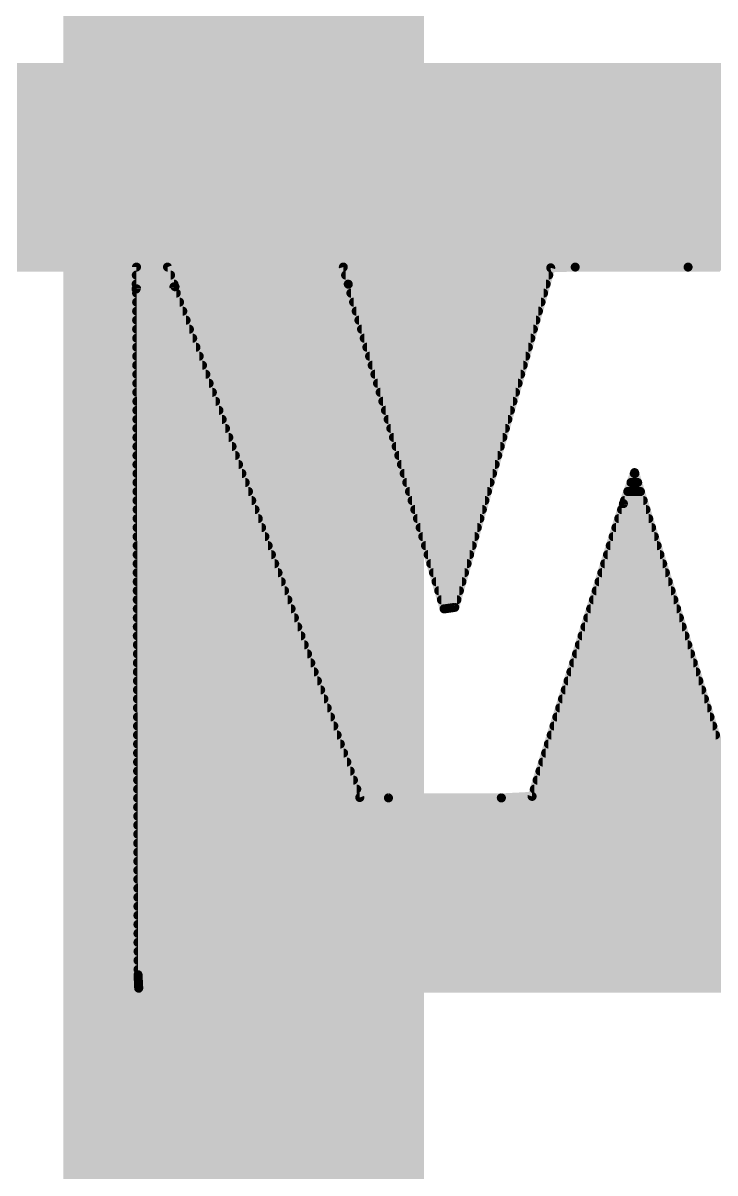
# Model space of a CAD drawing. Extents: x -15.2 to 71.4, y -14.5 to 36.9.
# Drawn here: x 50.997 to 51.971, y 11.804 to 13.423 of the extents above; entities that cross this region are included whole.
import ezdxf

# ---------------------------------------------------------------- set-up
doc = ezdxf.new("R2010")
doc.units = 0
doc.layers.add('1', color=12, linetype='CONTINUOUS')
doc.layers.add('21', color=41, linetype='CONTINUOUS')

msp = doc.modelspace()

# ---------------------------------------------------------------- linework, layer by layer
at = {"layer": '1', "const_width": 0.508}
msp.add_lwpolyline([(51.308, 17.272), (51.308, 7.62)], dxfattribs=at)
at = {"layer": '21', "const_width": 0.0127}
for points in [[(50.7112, 13.3604), (53.4193, 13.3604)], [(53.4161, 13.3607), (50.7145, 13.3607)], [(50.5963, 13.3477), (53.5421, 13.3477)], [(50.5422, 13.335), (53.5848, 13.335)], [(50.4626, 13.3096), (53.6621, 13.3096)], [(50.5024, 13.3223), (53.6275, 13.3223)], [(50.4368, 13.2969), (53.6921, 13.2969)], [(50.4134, 13.2842), (53.715, 13.2842)], [(50.3666, 13.2588), (53.7606, 13.2588)], [(50.39, 13.2715), (53.7378, 13.2715)], [(50.3485, 13.2461), (53.7833, 13.2461)], [(50.3313, 13.2334), (53.7987, 13.2334)], [(50.3148, 13.2207), (53.8141, 13.2207)], [(50.284, 13.1953), (53.8449, 13.1953)], [(50.2994, 13.208), (53.8295, 13.208)], [(50.2702, 13.1826), (53.8603, 13.1826)], [(50.2568, 13.1699), (53.8729, 13.1699)], [(50.2435, 13.1572), (53.8844, 13.1572)], [(50.2223, 13.1318), (53.9067, 13.1318)], [(50.2327, 13.1445), (53.8959, 13.1445)], [(50.2118, 13.1191), (53.9172, 13.1191)], [(50.2014, 13.1064), (53.9277, 13.1064)], [(50.1909, 13.0937), (53.9375, 13.0937)], [(50.7524, 13.081), (53.4746, 13.081)], [(50.9147, 13.0796), (51.1571, 13.0796)], [(51.1571, 13.0796), (51.1565, 13.0486)], [(51.1569, 13.0683), (51.2051, 13.0683)], [(51.2113, 13.052), (51.2008, 13.0796)], [(51.2008, 13.0796), (51.4482, 13.0796)], [(51.4482, 13.0796), (51.4552, 13.0554)], [(51.4515, 13.0683), (51.7373, 13.0683)], [(51.605, 12.6003), (51.7402, 13.0786)], [(51.7402, 13.0786), (51.7746, 13.0796)], [(51.7746, 13.0796), (51.9335, 13.0796)], [(51.9335, 13.0796), (51.9784, 13.0797)], [(51.1565, 13.0486), (51.2113, 13.052)], [(51.1567, 13.0556), (51.2099, 13.0556)], [(51.2098, 13.0518), (51.1573, 13.0489)], [(51.1573, 13.0489), (51.1593, 12.083)], [(51.4714, 12.3326), (51.2098, 13.0518)], [(51.4552, 13.0556), (51.7337, 13.0556)], [(51.4552, 13.0554), (51.5902, 12.5982)], [(51.1573, 13.0429), (51.2131, 13.0429)], [(51.4589, 13.0429), (51.7301, 13.0429)], [(51.1574, 13.0302), (51.2177, 13.0302)], [(51.1574, 13.0175), (51.2223, 13.0175)], [(51.4627, 13.0302), (51.7265, 13.0302)], [(51.4664, 13.0175), (51.7229, 13.0175)], [(51.1574, 13.0048), (51.2269, 13.0048)], [(51.4702, 13.0048), (51.7193, 13.0048)], [(51.1574, 12.9921), (51.2316, 12.9921)], [(51.4739, 12.9921), (51.7157, 12.9921)], [(51.1575, 12.9794), (51.2362, 12.9794)], [(51.1575, 12.9667), (51.2408, 12.9667)], [(51.4777, 12.9794), (51.7121, 12.9794)], [(51.4814, 12.9667), (51.7086, 12.9667)], [(51.1575, 12.954), (51.2454, 12.954)], [(51.4852, 12.954), (51.705, 12.954)], [(51.1575, 12.9413), (51.25, 12.9413)], [(51.4889, 12.9413), (51.7014, 12.9413)], [(51.1576, 12.9286), (51.2547, 12.9286)], [(51.4927, 12.9286), (51.6978, 12.9286)], [(51.1576, 12.9159), (51.2593, 12.9159)], [(51.1576, 12.9032), (51.2639, 12.9032)], [(51.4964, 12.9159), (51.6942, 12.9159)], [(51.5001, 12.9032), (51.6906, 12.9032)], [(51.1577, 12.8905), (51.2685, 12.8905)], [(51.5039, 12.8905), (51.687, 12.8905)], [(51.1577, 12.8778), (51.2731, 12.8778)], [(51.5076, 12.8778), (51.6834, 12.8778)], [(51.1577, 12.8651), (51.2777, 12.8651)], [(51.5114, 12.8651), (51.6798, 12.8651)], [(51.1577, 12.8524), (51.2824, 12.8524)], [(51.1578, 12.8397), (51.287, 12.8397)], [(51.5151, 12.8524), (51.6763, 12.8524)], [(51.5189, 12.8397), (51.6727, 12.8397)], [(51.1578, 12.827), (51.2916, 12.827)], [(51.5226, 12.827), (51.6691, 12.827)], [(51.1578, 12.8143), (51.2962, 12.8143)], [(51.5264, 12.8143), (51.6655, 12.8143)], [(51.1578, 12.8016), (51.3008, 12.8016)], [(51.1579, 12.7889), (51.3055, 12.7889)], [(51.5301, 12.8016), (51.6619, 12.8016)], [(51.5339, 12.7889), (51.6583, 12.7889)], [(51.8582, 12.7901), (51.8425, 12.7464)], [(51.8578, 12.7889), (51.8586, 12.7889)], [(51.9987, 12.3345), (51.8582, 12.7901)], [(51.1579, 12.7762), (51.3101, 12.7762)], [(51.5376, 12.7762), (51.6547, 12.7762)], [(51.8532, 12.7762), (51.8625, 12.7762)], [(51.1579, 12.7635), (51.3147, 12.7635)], [(51.5414, 12.7635), (51.6511, 12.7635)], [(51.8486, 12.7635), (51.8664, 12.7635)], [(51.1579, 12.7508), (51.3193, 12.7508)], [(51.5451, 12.7508), (51.6475, 12.7508)], [(51.8425, 12.7464), (51.7139, 12.3342)], [(51.844, 12.7508), (51.8703, 12.7508)], [(51.158, 12.7381), (51.3239, 12.7381)], [(51.158, 12.7254), (51.3285, 12.7254)], [(51.5489, 12.7381), (51.6439, 12.7381)], [(51.5526, 12.7254), (51.6404, 12.7254)], [(51.8359, 12.7254), (51.8781, 12.7254)], [(51.8399, 12.7381), (51.8742, 12.7381)], [(51.158, 12.7127), (51.3332, 12.7127)], [(51.5564, 12.7127), (51.6368, 12.7127)], [(51.8319, 12.7127), (51.8821, 12.7127)], [(51.158, 12.7), (51.3378, 12.7)], [(51.5601, 12.7), (51.6332, 12.7)], [(51.828, 12.7), (51.886, 12.7)], [(51.1581, 12.6873), (51.3424, 12.6873)], [(51.5639, 12.6873), (51.6296, 12.6873)], [(51.824, 12.6873), (51.8899, 12.6873)], [(51.1581, 12.6746), (51.347, 12.6746)], [(51.1581, 12.6619), (51.3516, 12.6619)], [(51.5676, 12.6746), (51.626, 12.6746)], [(51.5713, 12.6619), (51.6224, 12.6619)], [(51.8161, 12.6619), (51.8977, 12.6619)], [(51.8201, 12.6746), (51.8938, 12.6746)], [(51.1581, 12.6492), (51.3563, 12.6492)], [(51.5751, 12.6492), (51.6188, 12.6492)], [(51.8121, 12.6492), (51.9016, 12.6492)], [(51.1582, 12.6365), (51.3609, 12.6365)], [(51.5788, 12.6365), (51.6152, 12.6365)], [(51.8082, 12.6365), (51.9056, 12.6365)], [(51.1582, 12.6238), (51.3655, 12.6238)], [(51.1582, 12.6111), (51.3701, 12.6111)], [(51.5826, 12.6238), (51.6116, 12.6238)], [(51.5863, 12.6111), (51.6081, 12.6111)], [(51.8003, 12.6111), (51.9134, 12.6111)], [(51.8042, 12.6238), (51.9095, 12.6238)], [(51.1583, 12.5984), (51.3747, 12.5984)], [(51.5901, 12.5984), (51.5917, 12.5984)], [(51.5902, 12.5982), (51.605, 12.6003)], [(51.7963, 12.5984), (51.9173, 12.5984)], [(51.1583, 12.5857), (51.3794, 12.5857)], [(51.7923, 12.5857), (51.9212, 12.5857)], [(51.1583, 12.573), (51.384, 12.573)], [(51.7884, 12.573), (51.9251, 12.573)], [(51.1583, 12.5603), (51.3886, 12.5603)], [(51.1584, 12.5476), (51.3932, 12.5476)], [(51.7805, 12.5476), (51.933, 12.5476)], [(51.7844, 12.5603), (51.9291, 12.5603)], [(51.1584, 12.5349), (51.3978, 12.5349)], [(51.7765, 12.5349), (51.9369, 12.5349)], [(51.1584, 12.5222), (51.4024, 12.5222)], [(51.7725, 12.5222), (51.9408, 12.5222)], [(51.1584, 12.5095), (51.4071, 12.5095)], [(51.7686, 12.5095), (51.9447, 12.5095)], [(51.1585, 12.4968), (51.4117, 12.4968)], [(51.1585, 12.4841), (51.4163, 12.4841)], [(51.7607, 12.4841), (51.9526, 12.4841)], [(51.7646, 12.4968), (51.9486, 12.4968)], [(51.1585, 12.4714), (51.4209, 12.4714)], [(51.7567, 12.4714), (51.9565, 12.4714)], [(51.1585, 12.4587), (51.4255, 12.4587)], [(51.7528, 12.4587), (51.9604, 12.4587)], [(51.1586, 12.446), (51.4302, 12.446)], [(51.1586, 12.4333), (51.4348, 12.4333)], [(51.7448, 12.4333), (51.9682, 12.4333)], [(51.7488, 12.446), (51.9643, 12.446)], [(51.1586, 12.4206), (51.4394, 12.4206)], [(51.7409, 12.4206), (51.9721, 12.4206)], [(51.1587, 12.4079), (51.444, 12.4079)], [(51.7369, 12.4079), (51.976, 12.4079)], [(51.1587, 12.3952), (51.4486, 12.3952)], [(51.733, 12.3952), (51.98, 12.3952)], [(51.1587, 12.3825), (51.4532, 12.3825)], [(51.1587, 12.3698), (51.4579, 12.3698)], [(51.725, 12.3698), (51.9878, 12.3698)], [(51.729, 12.3825), (51.9839, 12.3825)], [(51.1588, 12.3571), (51.4625, 12.3571)], [(51.7211, 12.3571), (51.9917, 12.3571)], [(51.1588, 12.3444), (51.4671, 12.3444)], [(51.7171, 12.3444), (51.9956, 12.3444)], [(51.1588, 12.3317), (53.4646, 12.3317)], [(51.1588, 12.319), (53.5607, 12.319)], [(51.5118, 12.332), (51.4714, 12.3326)], [(51.6707, 12.332), (51.5118, 12.332)], [(51.7139, 12.3342), (51.6707, 12.332)], [(51.1589, 12.3063), (53.9173, 12.3063)], [(51.1589, 12.2936), (53.907, 12.2936)], [(51.1589, 12.2809), (53.8967, 12.2809)], [(51.1589, 12.2682), (53.8857, 12.2682)], [(51.159, 12.2555), (53.8727, 12.2555)], [(51.159, 12.2428), (53.8597, 12.2428)], [(51.159, 12.2301), (53.8455, 12.2301)], [(51.159, 12.2174), (53.8295, 12.2174)], [(51.1591, 12.2047), (53.8134, 12.2047)], [(51.1591, 12.192), (53.7974, 12.192)], [(51.1591, 12.1793), (53.7813, 12.1793)], [(51.1592, 12.1666), (53.7637, 12.1666)], [(51.1592, 12.1539), (53.7403, 12.1539)], [(51.1592, 12.1412), (53.7169, 12.1412)], [(51.1592, 12.1285), (53.6935, 12.1285)], [(51.1593, 12.1158), (53.6665, 12.1158)], [(51.1593, 12.1031), (53.6276, 12.1031)], [(51.1593, 12.0904), (53.5888, 12.0904)], [(51.1593, 12.083), (51.1603, 12.0639)], [(51.1596, 12.0777), (53.537, 12.0777)], [(51.1602, 12.065), (53.4265, 12.065)], [(51.1603, 12.0639), (53.4181, 12.0641)]]:
    msp.add_lwpolyline(points, dxfattribs=at)
at = {"layer": '21', "const_width": 0.0064}
for points in [[(51.1569, 13.0715, 1), (51.1569, 13.0651)], [(51.1603, 13.0795, 1), (51.1539, 13.0796)], [(51.1571, 13.0764, 1), (51.1571, 13.0828)], [(51.2038, 13.0807, 1), (51.1978, 13.0784)], [(51.2008, 13.0827, 1), (51.2008, 13.0764)], [(51.2051, 13.0651, 1), (51.2051, 13.0715)], [(51.4513, 13.0805, 1), (51.4452, 13.0787)], [(51.4482, 13.0764, 1), (51.4482, 13.0827)], [(51.4515, 13.0715, 1), (51.4515, 13.0651)], [(51.7401, 13.0817, 1), (51.7403, 13.0754)], [(51.7432, 13.0777, 1), (51.7371, 13.0794)], [(51.7373, 13.0651, 1), (51.7373, 13.0715)], [(51.7746, 13.0827, 1), (51.7746, 13.0764)], [(51.7747, 13.0764, 1), (51.7745, 13.0827)], [(51.9335, 13.0827, 1), (51.9335, 13.0764)], [(51.9335, 13.0764, 1), (51.9335, 13.0827)], [(51.1563, 13.0518, 1), (51.1567, 13.0455)], [(51.1567, 13.0588, 1), (51.1567, 13.0524)], [(51.1572, 13.0521, 1), (51.1575, 13.0458)], [(51.1605, 13.049, 1), (51.1542, 13.0489)], [(51.2128, 13.0529, 1), (51.2069, 13.0507)], [(51.2083, 13.0509, 1), (51.2142, 13.0531)], [(51.21, 13.0487, 1), (51.2097, 13.055)], [(51.2099, 13.0524, 1), (51.2099, 13.0588)], [(51.2115, 13.0488, 1), (51.2111, 13.0552)], [(51.4552, 13.0588, 1), (51.4552, 13.0524)], [(51.4583, 13.0563, 1), (51.4522, 13.0545)], [(51.4522, 13.0546, 1), (51.4583, 13.0563)], [(51.7337, 13.0524, 1), (51.7337, 13.0588)], [(51.1534, 13.0487, 1), (51.1597, 13.0486)], [(51.1573, 13.0461, 1), (51.1573, 13.0397)], [(51.2131, 13.0397, 1), (51.2131, 13.0461)], [(51.4589, 13.0461, 1), (51.4589, 13.0397)], [(51.7301, 13.0397, 1), (51.7301, 13.0461)], [(51.1574, 13.0334, 1), (51.1574, 13.027)], [(51.1574, 13.0207, 1), (51.1574, 13.0143)], [(51.2177, 13.027, 1), (51.2177, 13.0334)], [(51.2223, 13.0143, 1), (51.2223, 13.0207)], [(51.4627, 13.0334, 1), (51.4627, 13.027)], [(51.4664, 13.0207, 1), (51.4664, 13.0143)], [(51.7229, 13.0143, 1), (51.7229, 13.0207)], [(51.7265, 13.027, 1), (51.7265, 13.0334)], [(51.1574, 13.008, 1), (51.1574, 13.0016)], [(51.2269, 13.0016, 1), (51.2269, 13.008)], [(51.4702, 13.008, 1), (51.4702, 13.0016)], [(51.7193, 13.0016, 1), (51.7193, 13.008)], [(51.1574, 12.9953, 1), (51.1574, 12.9889)], [(51.2316, 12.9889, 1), (51.2316, 12.9953)], [(51.4739, 12.9953, 1), (51.4739, 12.9889)], [(51.7157, 12.9889, 1), (51.7157, 12.9953)], [(51.1575, 12.9826, 1), (51.1575, 12.9762)], [(51.1575, 12.9699, 1), (51.1575, 12.9635)], [(51.2362, 12.9762, 1), (51.2362, 12.9826)], [(51.2408, 12.9635, 1), (51.2408, 12.9699)], [(51.4777, 12.9826, 1), (51.4777, 12.9762)], [(51.4814, 12.9699, 1), (51.4814, 12.9635)], [(51.7086, 12.9635, 1), (51.7086, 12.9699)], [(51.7121, 12.9762, 1), (51.7121, 12.9826)], [(51.1575, 12.9572, 1), (51.1575, 12.9508)], [(51.2454, 12.9508, 1), (51.2454, 12.9572)], [(51.4852, 12.9572, 1), (51.4852, 12.9508)], [(51.705, 12.9508, 1), (51.705, 12.9572)], [(51.1575, 12.9445, 1), (51.1575, 12.9381)], [(51.25, 12.9381, 1), (51.25, 12.9445)], [(51.4889, 12.9445, 1), (51.4889, 12.9381)], [(51.7014, 12.9381, 1), (51.7014, 12.9445)], [(51.1576, 12.9318, 1), (51.1576, 12.9254)], [(51.2547, 12.9254, 1), (51.2547, 12.9318)], [(51.4927, 12.9318, 1), (51.4927, 12.9254)], [(51.6978, 12.9254, 1), (51.6978, 12.9318)], [(51.1576, 12.9191, 1), (51.1576, 12.9127)], [(51.1576, 12.9064, 1), (51.1576, 12.9)], [(51.2593, 12.9127, 1), (51.2593, 12.9191)], [(51.2639, 12.9, 1), (51.2639, 12.9064)], [(51.4964, 12.9191, 1), (51.4964, 12.9127)], [(51.5001, 12.9064, 1), (51.5001, 12.9)], [(51.6906, 12.9, 1), (51.6906, 12.9064)], [(51.6942, 12.9127, 1), (51.6942, 12.9191)], [(51.1577, 12.8937, 1), (51.1577, 12.8873)], [(51.2685, 12.8873, 1), (51.2685, 12.8937)], [(51.5039, 12.8937, 1), (51.5039, 12.8873)], [(51.687, 12.8873, 1), (51.687, 12.8937)], [(51.1577, 12.881, 1), (51.1577, 12.8746)], [(51.2731, 12.8746, 1), (51.2731, 12.881)], [(51.5076, 12.881, 1), (51.5076, 12.8746)], [(51.6834, 12.8746, 1), (51.6834, 12.881)], [(51.1577, 12.8683, 1), (51.1577, 12.8619)], [(51.2777, 12.8619, 1), (51.2777, 12.8683)], [(51.5114, 12.8683, 1), (51.5114, 12.8619)], [(51.6798, 12.8619, 1), (51.6798, 12.8683)], [(51.1577, 12.8556, 1), (51.1577, 12.8492)], [(51.1578, 12.8429, 1), (51.1578, 12.8365)], [(51.2824, 12.8492, 1), (51.2824, 12.8556)], [(51.287, 12.8365, 1), (51.287, 12.8429)], [(51.5151, 12.8556, 1), (51.5151, 12.8492)], [(51.5189, 12.8429, 1), (51.5189, 12.8365)], [(51.6727, 12.8365, 1), (51.6727, 12.8429)], [(51.6763, 12.8492, 1), (51.6763, 12.8556)], [(51.1578, 12.8302, 1), (51.1578, 12.8238)], [(51.2916, 12.8238, 1), (51.2916, 12.8302)], [(51.5226, 12.8302, 1), (51.5226, 12.8238)], [(51.6691, 12.8238, 1), (51.6691, 12.8302)], [(51.1578, 12.8175, 1), (51.1578, 12.8111)], [(51.2962, 12.8111, 1), (51.2962, 12.8175)], [(51.5264, 12.8175, 1), (51.5264, 12.8111)], [(51.6655, 12.8111, 1), (51.6655, 12.8175)], [(51.1578, 12.8048, 1), (51.1578, 12.7984)], [(51.1579, 12.7921, 1), (51.1579, 12.7857)], [(51.3008, 12.7984, 1), (51.3008, 12.8048)], [(51.3055, 12.7857, 1), (51.3055, 12.7921)], [(51.5301, 12.8048, 1), (51.5301, 12.7984)], [(51.5339, 12.7921, 1), (51.5339, 12.7857)], [(51.6583, 12.7857, 1), (51.6583, 12.7921)], [(51.6619, 12.7984, 1), (51.6619, 12.8048)], [(51.8578, 12.7921, 1), (51.8578, 12.7857)], [(51.8612, 12.791, 1), (51.8552, 12.7891)], [(51.8612, 12.789, 1), (51.8552, 12.7912)], [(51.8586, 12.7857, 1), (51.8586, 12.7921)], [(51.1579, 12.7794, 1), (51.1579, 12.773)], [(51.3101, 12.773, 1), (51.3101, 12.7794)], [(51.5376, 12.7794, 1), (51.5376, 12.773)], [(51.6547, 12.773, 1), (51.6547, 12.7794)], [(51.8532, 12.7794, 1), (51.8532, 12.773)], [(51.8625, 12.773, 1), (51.8625, 12.7794)], [(51.1579, 12.7667, 1), (51.1579, 12.7603)], [(51.3147, 12.7603, 1), (51.3147, 12.7667)], [(51.5414, 12.7667, 1), (51.5414, 12.7603)], [(51.6511, 12.7603, 1), (51.6511, 12.7667)], [(51.8486, 12.7667, 1), (51.8486, 12.7603)], [(51.8664, 12.7603, 1), (51.8664, 12.7667)], [(51.1579, 12.754, 1), (51.1579, 12.7476)], [(51.3193, 12.7476, 1), (51.3193, 12.754)], [(51.5451, 12.754, 1), (51.5451, 12.7476)], [(51.6475, 12.7476, 1), (51.6475, 12.754)], [(51.8395, 12.7475, 1), (51.8454, 12.7453)], [(51.8455, 12.7455, 1), (51.8394, 12.7474)], [(51.844, 12.754, 1), (51.844, 12.7476)], [(51.8703, 12.7476, 1), (51.8703, 12.754)], [(51.158, 12.7413, 1), (51.158, 12.7349)], [(51.158, 12.7286, 1), (51.158, 12.7222)], [(51.3239, 12.7349, 1), (51.3239, 12.7413)], [(51.3285, 12.7222, 1), (51.3285, 12.7286)], [(51.5489, 12.7413, 1), (51.5489, 12.7349)], [(51.5526, 12.7286, 1), (51.5526, 12.7222)], [(51.6404, 12.7222, 1), (51.6404, 12.7286)], [(51.6439, 12.7349, 1), (51.6439, 12.7413)], [(51.8359, 12.7286, 1), (51.8359, 12.7222)], [(51.8399, 12.7413, 1), (51.8399, 12.7349)], [(51.8742, 12.7349, 1), (51.8742, 12.7413)], [(51.8781, 12.7222, 1), (51.8781, 12.7286)], [(51.158, 12.7159, 1), (51.158, 12.7095)], [(51.3332, 12.7095, 1), (51.3332, 12.7159)], [(51.5564, 12.7159, 1), (51.5564, 12.7095)], [(51.6368, 12.7095, 1), (51.6368, 12.7159)], [(51.8319, 12.7159, 1), (51.8319, 12.7095)], [(51.8821, 12.7095, 1), (51.8821, 12.7159)], [(51.158, 12.7032, 1), (51.158, 12.6968)], [(51.3378, 12.6968, 1), (51.3378, 12.7032)], [(51.5601, 12.7032, 1), (51.5601, 12.6968)], [(51.6332, 12.6968, 1), (51.6332, 12.7032)], [(51.828, 12.7032, 1), (51.828, 12.6968)], [(51.886, 12.6968, 1), (51.886, 12.7032)], [(51.1581, 12.6905, 1), (51.1581, 12.6841)], [(51.3424, 12.6841, 1), (51.3424, 12.6905)], [(51.5639, 12.6905, 1), (51.5639, 12.6841)], [(51.6296, 12.6841, 1), (51.6296, 12.6905)], [(51.824, 12.6905, 1), (51.824, 12.6841)], [(51.8899, 12.6841, 1), (51.8899, 12.6905)], [(51.1581, 12.6778, 1), (51.1581, 12.6714)], [(51.1581, 12.6651, 1), (51.1581, 12.6587)], [(51.347, 12.6714, 1), (51.347, 12.6778)], [(51.3516, 12.6587, 1), (51.3516, 12.6651)], [(51.5676, 12.6778, 1), (51.5676, 12.6714)], [(51.5713, 12.6651, 1), (51.5713, 12.6587)], [(51.6224, 12.6587, 1), (51.6224, 12.6651)], [(51.626, 12.6714, 1), (51.626, 12.6778)], [(51.8161, 12.6651, 1), (51.8161, 12.6587)], [(51.8201, 12.6778, 1), (51.8201, 12.6714)], [(51.8938, 12.6714, 1), (51.8938, 12.6778)], [(51.8977, 12.6587, 1), (51.8977, 12.6651)], [(51.1581, 12.6524, 1), (51.1581, 12.646)], [(51.3563, 12.646, 1), (51.3563, 12.6524)], [(51.5751, 12.6524, 1), (51.5751, 12.646)], [(51.6188, 12.646, 1), (51.6188, 12.6524)], [(51.8121, 12.6524, 1), (51.8121, 12.646)], [(51.9016, 12.646, 1), (51.9016, 12.6524)], [(51.1582, 12.6397, 1), (51.1582, 12.6333)], [(51.3609, 12.6333, 1), (51.3609, 12.6397)], [(51.5788, 12.6397, 1), (51.5788, 12.6333)], [(51.6152, 12.6333, 1), (51.6152, 12.6397)], [(51.8082, 12.6397, 1), (51.8082, 12.6333)], [(51.9056, 12.6333, 1), (51.9056, 12.6397)], [(51.1582, 12.627, 1), (51.1582, 12.6206)], [(51.1582, 12.6143, 1), (51.1582, 12.6079)], [(51.3655, 12.6206, 1), (51.3655, 12.627)], [(51.3701, 12.6079, 1), (51.3701, 12.6143)], [(51.5826, 12.627, 1), (51.5826, 12.6206)], [(51.5863, 12.6143, 1), (51.5863, 12.6079)], [(51.6081, 12.6079, 1), (51.6081, 12.6143)], [(51.6116, 12.6206, 1), (51.6116, 12.627)], [(51.8003, 12.6143, 1), (51.8003, 12.6079)], [(51.8042, 12.627, 1), (51.8042, 12.6206)], [(51.9095, 12.6206, 1), (51.9095, 12.627)], [(51.9134, 12.6079, 1), (51.9134, 12.6143)], [(51.1583, 12.6016, 1), (51.1583, 12.5952)], [(51.3747, 12.5952, 1), (51.3747, 12.6016)], [(51.5901, 12.6016, 1), (51.5901, 12.5952)], [(51.5897, 12.6013, 1), (51.5906, 12.595)], [(51.5871, 12.5973, 1), (51.5932, 12.5991)], [(51.5917, 12.5952, 1), (51.5917, 12.6016)], [(51.602, 12.6012, 1), (51.6081, 12.5995)], [(51.6055, 12.5972, 1), (51.6046, 12.6035)], [(51.7963, 12.6016, 1), (51.7963, 12.5952)], [(51.9173, 12.5952, 1), (51.9173, 12.6016)], [(51.1583, 12.5889, 1), (51.1583, 12.5825)], [(51.3794, 12.5825, 1), (51.3794, 12.5889)], [(51.7923, 12.5889, 1), (51.7923, 12.5825)], [(51.9212, 12.5825, 1), (51.9212, 12.5889)], [(51.1583, 12.5762, 1), (51.1583, 12.5698)], [(51.384, 12.5698, 1), (51.384, 12.5762)], [(51.7884, 12.5762, 1), (51.7884, 12.5698)], [(51.9251, 12.5698, 1), (51.9251, 12.5762)], [(51.1583, 12.5635, 1), (51.1583, 12.5571)], [(51.1584, 12.5508, 1), (51.1584, 12.5444)], [(51.3886, 12.5571, 1), (51.3886, 12.5635)], [(51.3932, 12.5444, 1), (51.3932, 12.5508)], [(51.7805, 12.5508, 1), (51.7805, 12.5444)], [(51.7844, 12.5635, 1), (51.7844, 12.5571)], [(51.9291, 12.5571, 1), (51.9291, 12.5635)], [(51.933, 12.5444, 1), (51.933, 12.5508)], [(51.1584, 12.5381, 1), (51.1584, 12.5317)], [(51.3978, 12.5317, 1), (51.3978, 12.5381)], [(51.7765, 12.5381, 1), (51.7765, 12.5317)], [(51.9369, 12.5317, 1), (51.9369, 12.5381)], [(51.1584, 12.5254, 1), (51.1584, 12.519)], [(51.4024, 12.519, 1), (51.4024, 12.5254)], [(51.7725, 12.5254, 1), (51.7725, 12.519)], [(51.9408, 12.519, 1), (51.9408, 12.5254)], [(51.1584, 12.5127, 1), (51.1584, 12.5063)], [(51.4071, 12.5063, 1), (51.4071, 12.5127)], [(51.7686, 12.5127, 1), (51.7686, 12.5063)], [(51.9447, 12.5063, 1), (51.9447, 12.5127)], [(51.1585, 12.5, 1), (51.1585, 12.4936)], [(51.1585, 12.4873, 1), (51.1585, 12.4809)], [(51.4117, 12.4936, 1), (51.4117, 12.5)], [(51.4163, 12.4809, 1), (51.4163, 12.4873)], [(51.7607, 12.4873, 1), (51.7607, 12.4809)], [(51.7646, 12.5, 1), (51.7646, 12.4936)], [(51.9486, 12.4936, 1), (51.9486, 12.5)], [(51.9526, 12.4809, 1), (51.9526, 12.4873)], [(51.1585, 12.4746, 1), (51.1585, 12.4682)], [(51.4209, 12.4682, 1), (51.4209, 12.4746)], [(51.7567, 12.4746, 1), (51.7567, 12.4682)], [(51.9565, 12.4682, 1), (51.9565, 12.4746)], [(51.1585, 12.4619, 1), (51.1585, 12.4555)], [(51.4255, 12.4555, 1), (51.4255, 12.4619)], [(51.7528, 12.4619, 1), (51.7528, 12.4555)], [(51.9604, 12.4555, 1), (51.9604, 12.4619)], [(51.1586, 12.4492, 1), (51.1586, 12.4428)], [(51.1586, 12.4365, 1), (51.1586, 12.4301)], [(51.4302, 12.4428, 1), (51.4302, 12.4492)], [(51.4348, 12.4301, 1), (51.4348, 12.4365)], [(51.7448, 12.4365, 1), (51.7448, 12.4301)], [(51.7488, 12.4492, 1), (51.7488, 12.4428)], [(51.9643, 12.4428, 1), (51.9643, 12.4492)], [(51.9682, 12.4301, 1), (51.9682, 12.4365)], [(51.1586, 12.4238, 1), (51.1586, 12.4174)], [(51.4394, 12.4174, 1), (51.4394, 12.4238)], [(51.7409, 12.4238, 1), (51.7409, 12.4174)], [(51.9721, 12.4174, 1), (51.9721, 12.4238)], [(51.1587, 12.4111, 1), (51.1587, 12.4047)], [(51.444, 12.4047, 1), (51.444, 12.4111)], [(51.7369, 12.4111, 1), (51.7369, 12.4047)], [(51.1587, 12.3984, 1), (51.1587, 12.392)], [(51.4486, 12.392, 1), (51.4486, 12.3984)], [(51.733, 12.3984, 1), (51.733, 12.392)], [(51.1587, 12.3857, 1), (51.1587, 12.3793)], [(51.1587, 12.373, 1), (51.1587, 12.3666)], [(51.4532, 12.3793, 1), (51.4532, 12.3857)], [(51.4579, 12.3666, 1), (51.4579, 12.373)], [(51.725, 12.373, 1), (51.725, 12.3666)], [(51.729, 12.3857, 1), (51.729, 12.3793)], [(51.1588, 12.3603, 1), (51.1588, 12.3539)], [(51.4625, 12.3539, 1), (51.4625, 12.3603)], [(51.7211, 12.3603, 1), (51.7211, 12.3539)], [(51.1588, 12.3476, 1), (51.1588, 12.3412)], [(51.4671, 12.3412, 1), (51.4671, 12.3476)], [(51.7171, 12.3476, 1), (51.7171, 12.3412)], [(51.1588, 12.3349, 1), (51.1588, 12.3285)], [(51.1588, 12.3222, 1), (51.1588, 12.3158)], [(51.4714, 12.3358, 1), (51.4714, 12.3294)], [(51.4684, 12.3315, 1), (51.4744, 12.3337)], [(51.5118, 12.3352, 1), (51.5118, 12.3288)], [(51.5117, 12.3288, 1), (51.5118, 12.3352)], [(51.6705, 12.3352, 1), (51.6708, 12.3288)], [(51.6707, 12.3288, 1), (51.6707, 12.3352)], [(51.7109, 12.3351, 1), (51.717, 12.3332)], [(51.7141, 12.331, 1), (51.7138, 12.3373)], [(51.1589, 12.3095, 1), (51.1589, 12.3031)], [(51.1589, 12.2968, 1), (51.1589, 12.2904)], [(51.1589, 12.2841, 1), (51.1589, 12.2777)], [(51.1589, 12.2714, 1), (51.1589, 12.265)], [(51.159, 12.2587, 1), (51.159, 12.2523)], [(51.159, 12.246, 1), (51.159, 12.2396)], [(51.159, 12.2333, 1), (51.159, 12.2269)], [(51.159, 12.2206, 1), (51.159, 12.2142)], [(51.1591, 12.2079, 1), (51.1591, 12.2015)], [(51.1591, 12.1952, 1), (51.1591, 12.1888)], [(51.1591, 12.1825, 1), (51.1591, 12.1761)], [(51.1592, 12.1698, 1), (51.1592, 12.1634)], [(51.1592, 12.1571, 1), (51.1592, 12.1507)], [(51.1592, 12.1444, 1), (51.1592, 12.138)], [(51.1592, 12.1317, 1), (51.1592, 12.1253)], [(51.1593, 12.119, 1), (51.1593, 12.1126)], [(51.1593, 12.1063, 1), (51.1593, 12.0999)], [(51.1593, 12.0936, 1), (51.1593, 12.0872)], [(51.1625, 12.0831, 1), (51.1562, 12.0828)], [(51.1562, 12.0829, 1), (51.1625, 12.083)], [(51.1596, 12.0809, 1), (51.1596, 12.0745)], [(51.1602, 12.0682, 1), (51.1602, 12.0618)], [(51.1571, 12.0638, 1), (51.1634, 12.0641)], [(51.1603, 12.0671, 1), (51.1603, 12.0608)]]:
    msp.add_lwpolyline(points, format="xyb", dxfattribs=at)

doc.saveas('drawing.dxf')
